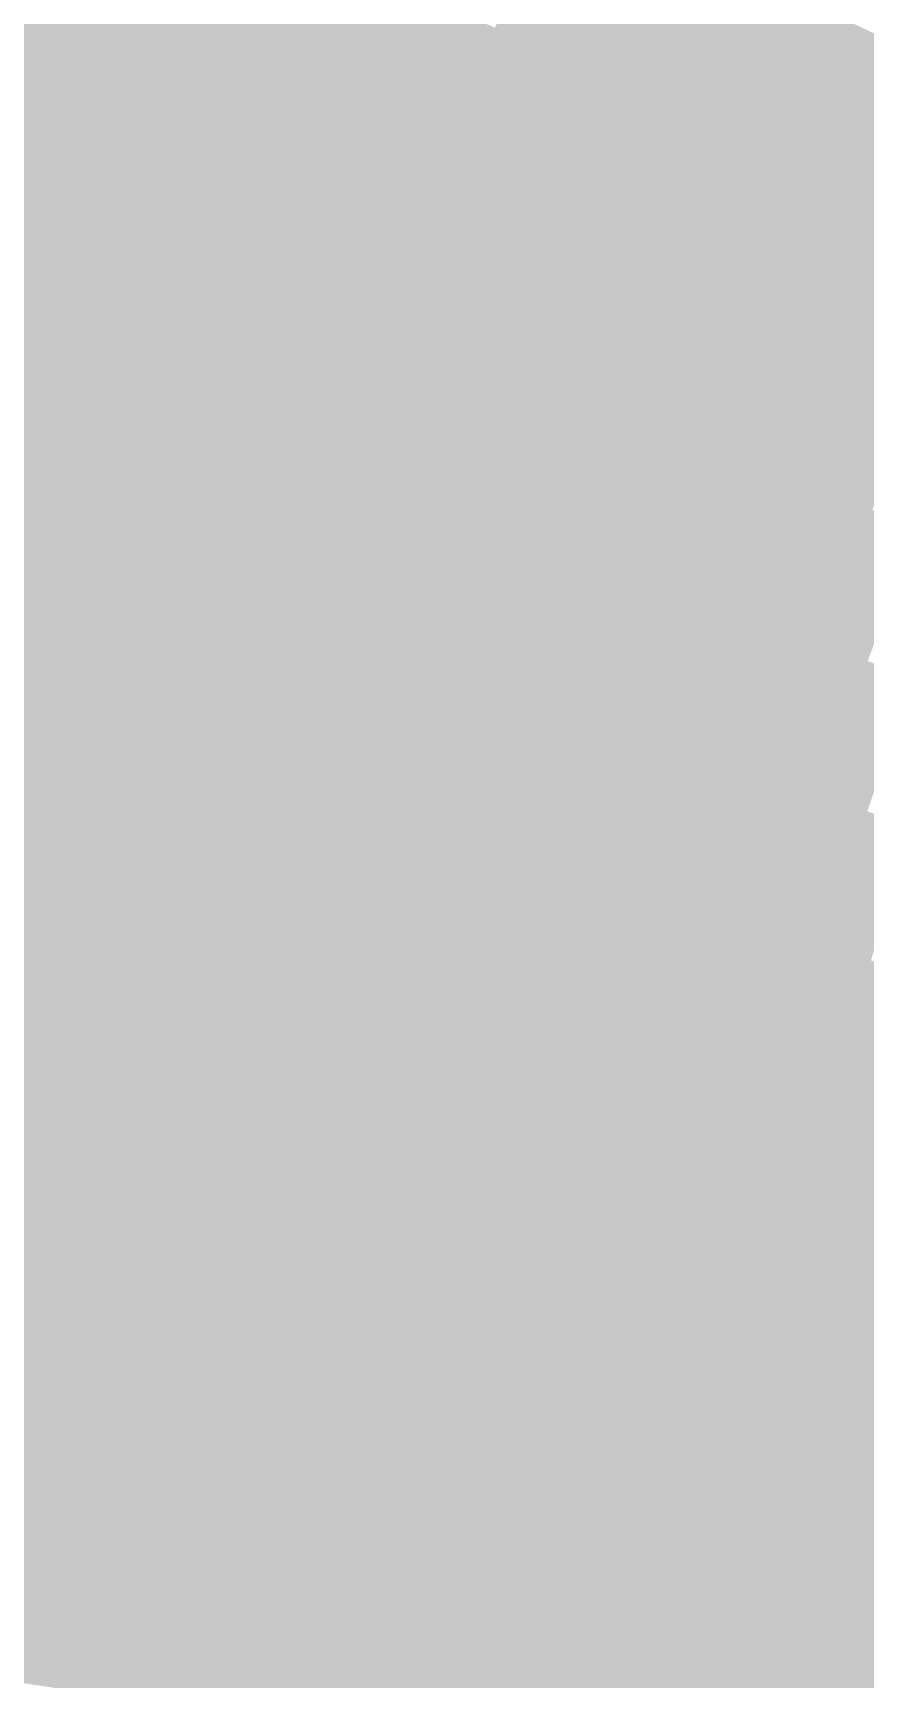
# Model space of a CAD drawing. Header units: inches. Extents: x -266 to 784, y -170 to 213.
# Drawn here: x -130.21 to -113.04, y 19.43 to 53.39 of the extents above; entities that cross this region are included whole.
import ezdxf

# ---------------------------------------------------------------- set-up
doc = ezdxf.new("R2010")
doc.units = ezdxf.units.IN
doc.header["$MEASUREMENT"] = 0

msp = doc.modelspace()

# ---------------------------------------------------------------- linework, layer by layer
at = {"color": 127, "true_color": 0x418369}
msp.add_solid([(-128.419255, 53.192997), (-129.343135, 53.575681), (-127.075156, 56.328543), (-127.989366, 56.733784)], dxfattribs=at)
at = {"color": 125, "true_color": 0x52a583}
msp.add_solid([(-119.761478, 53.086612), (-120.675688, 53.491853), (-118.422597, 56.009717), (-119.326587, 56.437272)], dxfattribs=at)
at = {"color": 127, "true_color": 0x43886d}
msp.add_solid([(-127.495375, 52.810314), (-128.419255, 53.192997), (-126.160946, 55.923301), (-127.075156, 56.328543)], dxfattribs=at)
at = {"color": 127, "true_color": 0x458c70}
msp.add_solid([(-126.571496, 52.42763), (-127.495375, 52.810314), (-125.246737, 55.51806), (-126.160946, 55.923301)], dxfattribs=at)
at = {"color": 125, "true_color": 0x54aa86}
msp.add_solid([(-118.847268, 52.681371), (-119.761478, 53.086612), (-117.518608, 55.582162), (-118.422597, 56.009717)], dxfattribs=at)
at = {"color": 115, "true_color": 0x489074}
msp.add_solid([(-125.647616, 52.044947), (-126.571496, 52.42763), (-124.332527, 55.112819), (-125.246737, 55.51806)], dxfattribs=at)
at = {"color": 125, "true_color": 0x56ae8a}
msp.add_solid([(-117.933058, 52.27613), (-118.847268, 52.681371), (-116.614619, 55.154607), (-117.518608, 55.582162)], dxfattribs=at)
at = {"color": 115, "true_color": 0x4a9477}
msp.add_solid([(-124.723737, 51.662263), (-125.647616, 52.044947), (-123.418317, 54.707577), (-124.332527, 55.112819)], dxfattribs=at)
at = {"color": 125, "true_color": 0x59b28d}
msp.add_solid([(-117.018849, 51.870888), (-117.933058, 52.27613), (-115.71063, 54.727052), (-116.614619, 55.154607)], dxfattribs=at)
at = {"color": 115, "true_color": 0x4c997b}
msp.add_solid([(-123.799857, 51.27958), (-124.723737, 51.662263), (-122.504107, 54.302336), (-123.418317, 54.707577)], dxfattribs=at)
at = {"color": 113, "true_color": 0x5bb690}
msp.add_solid([(-116.104639, 51.465647), (-117.018849, 51.870888), (-114.80664, 54.299497), (-115.71063, 54.727052)], dxfattribs=at)
at = {"color": 125, "true_color": 0x4e9d7e}
msp.add_solid([(-122.875978, 50.896897), (-123.799857, 51.27958), (-121.589898, 53.897095), (-122.504107, 54.302336)], dxfattribs=at)
at = {"color": 113, "true_color": 0x5dbb94}
msp.add_solid([(-115.190429, 51.060406), (-116.104639, 51.465647), (-113.902651, 53.871942), (-114.80664, 54.299497)], dxfattribs=at)
at = {"color": 127, "true_color": 0x3f7f68}
msp.add_solid([(-130.618992, 50.385305), (-131.551985, 50.7452), (-129.343135, 53.575681), (-130.267014, 53.958364)], dxfattribs=at)
at = {"color": 125, "true_color": 0x50a181}
msp.add_solid([(-121.952098, 50.514213), (-122.875978, 50.896897), (-120.675688, 53.491853), (-121.589898, 53.897095)], dxfattribs=at)
at = {"color": 113, "true_color": 0x5fbf97}
msp.add_solid([(-114.276219, 50.655164), (-115.190429, 51.060406), (-112.998662, 53.444387), (-113.902651, 53.871942)], dxfattribs=at)
at = {"color": 127, "true_color": 0x41836b}
msp.add_solid([(-129.685999, 50.02541), (-130.618992, 50.385305), (-128.419255, 53.192997), (-129.343135, 53.575681)], dxfattribs=at)
at = {"color": 125, "true_color": 0x52a585}
msp.add_solid([(-121.028219, 50.13153), (-121.952098, 50.514213), (-119.761478, 53.086612), (-120.675688, 53.491853)], dxfattribs=at)
at = {"color": 113, "true_color": 0x61c39b}
msp.add_solid([(-113.36201, 50.249923), (-114.276219, 50.655164), (-112.094672, 53.016832), (-112.998662, 53.444387)], dxfattribs=at)
at = {"color": 127, "true_color": 0x43886e}
msp.add_solid([(-128.753006, 49.665515), (-129.685999, 50.02541), (-127.495375, 52.810314), (-128.419255, 53.192997)], dxfattribs=at)
at = {"color": 125, "true_color": 0x54aa88}
msp.add_solid([(-120.104339, 49.748846), (-121.028219, 50.13153), (-118.847268, 52.681371), (-119.761478, 53.086612)], dxfattribs=at)
at = {"color": 113, "true_color": 0x63c89e}
msp.add_solid([(-112.4478, 49.844682), (-113.36201, 50.249923), (-111.190683, 52.589277), (-112.094672, 53.016832)], dxfattribs=at)
at = {"color": 127, "true_color": 0x458c72}
msp.add_solid([(-127.820013, 49.30562), (-128.753006, 49.665515), (-126.571496, 52.42763), (-127.495375, 52.810314)], dxfattribs=at)
at = {"color": 125, "true_color": 0x56ae8c}
msp.add_solid([(-119.18046, 49.366163), (-120.104339, 49.748846), (-117.933058, 52.27613), (-118.847268, 52.681371)], dxfattribs=at)
at = {"color": 115, "true_color": 0x489075}
msp.add_solid([(-126.887021, 48.945725), (-127.820013, 49.30562), (-125.647616, 52.044947), (-126.571496, 52.42763)], dxfattribs=at)
at = {"color": 115, "true_color": 0x4a9479}
msp.add_solid([(-125.954028, 48.58583), (-126.887021, 48.945725), (-124.723737, 51.662263), (-125.647616, 52.044947)], dxfattribs=at)
at = {"color": 125, "true_color": 0x59b28f}
msp.add_solid([(-118.25658, 48.983479), (-119.18046, 49.366163), (-117.018849, 51.870888), (-117.933058, 52.27613)], dxfattribs=at)
at = {"color": 125, "true_color": 0x4c997c}
msp.add_solid([(-125.021035, 48.225935), (-125.954028, 48.58583), (-123.799857, 51.27958), (-124.723737, 51.662263)], dxfattribs=at)
at = {"color": 113, "true_color": 0x5bb693}
msp.add_solid([(-117.332701, 48.600796), (-118.25658, 48.983479), (-116.104639, 51.465647), (-117.018849, 51.870888)], dxfattribs=at)
at = {"color": 125, "true_color": 0x4e9d80}
msp.add_solid([(-124.088042, 47.86604), (-125.021035, 48.225935), (-122.875978, 50.896897), (-123.799857, 51.27958)], dxfattribs=at)
at = {"color": 113, "true_color": 0x5dbb96}
msp.add_solid([(-116.408821, 48.218112), (-117.332701, 48.600796), (-115.190429, 51.060406), (-116.104639, 51.465647)], dxfattribs=at)
at = {"color": 113, "true_color": 0x5fbf99}
msp.add_solid([(-115.484942, 47.835429), (-116.408821, 48.218112), (-114.276219, 50.655164), (-115.190429, 51.060406)], dxfattribs=at)
at = {"color": 125, "true_color": 0x50a183}
msp.add_solid([(-123.155049, 47.506145), (-124.088042, 47.86604), (-121.952098, 50.514213), (-122.875978, 50.896897)], dxfattribs=at)
at = {"color": 113, "true_color": 0x61c39d}
msp.add_solid([(-114.561062, 47.452746), (-115.484942, 47.835429), (-113.36201, 50.249923), (-114.276219, 50.655164)], dxfattribs=at)
at = {"color": 127, "true_color": 0x41836d}
msp.add_solid([(-130.874625, 46.82769), (-131.816169, 47.164579), (-129.685999, 50.02541), (-130.618992, 50.385305)], dxfattribs=at)
at = {"color": 125, "true_color": 0x52a587}
msp.add_solid([(-122.222057, 47.14625), (-123.155049, 47.506145), (-121.028219, 50.13153), (-121.952098, 50.514213)], dxfattribs=at)
at = {"color": 127, "true_color": 0x438870}
msp.add_solid([(-129.933081, 46.4908), (-130.874625, 46.82769), (-128.753006, 49.665515), (-129.685999, 50.02541)], dxfattribs=at)
at = {"color": 125, "true_color": 0x54aa8a}
msp.add_solid([(-121.289064, 46.786355), (-122.222057, 47.14625), (-120.104339, 49.748846), (-121.028219, 50.13153)], dxfattribs=at)
at = {"color": 113, "true_color": 0x63c8a0}
msp.add_solid([(-113.637182, 47.070062), (-114.561062, 47.452746), (-112.4478, 49.844682), (-113.36201, 50.249923)], dxfattribs=at)
at = {"color": 115, "true_color": 0x458c74}
msp.add_solid([(-128.991537, 46.15391), (-129.933081, 46.4908), (-127.820013, 49.30562), (-128.753006, 49.665515)], dxfattribs=at)
at = {"color": 125, "true_color": 0x56ae8e}
msp.add_solid([(-120.356071, 46.42646), (-121.289064, 46.786355), (-119.18046, 49.366163), (-120.104339, 49.748846)], dxfattribs=at)
at = {"color": 113, "true_color": 0x65cca4}
msp.add_solid([(-112.713303, 46.687379), (-113.637182, 47.070062), (-111.53359, 49.43944), (-112.4478, 49.844682)], dxfattribs=at)
at = {"color": 115, "true_color": 0x489077}
msp.add_solid([(-128.049993, 45.81702), (-128.991537, 46.15391), (-126.887021, 48.945725), (-127.820013, 49.30562)], dxfattribs=at)
at = {"color": 135, "true_color": 0x59b291}
msp.add_solid([(-119.423078, 46.066565), (-120.356071, 46.42646), (-118.25658, 48.983479), (-119.18046, 49.366163)], dxfattribs=at)
at = {"color": 115, "true_color": 0x4a947b}
msp.add_solid([(-127.108449, 45.48013), (-128.049993, 45.81702), (-125.954028, 48.58583), (-126.887021, 48.945725)], dxfattribs=at)
at = {"color": 113, "true_color": 0x5bb695}
msp.add_solid([(-118.490085, 45.70667), (-119.423078, 46.066565), (-117.332701, 48.600796), (-118.25658, 48.983479)], dxfattribs=at)
at = {"color": 125, "true_color": 0x4c997e}
msp.add_solid([(-126.166905, 45.14324), (-127.108449, 45.48013), (-125.021035, 48.225935), (-125.954028, 48.58583)], dxfattribs=at)
at = {"color": 113, "true_color": 0x5dbb98}
msp.add_solid([(-117.557093, 45.346775), (-118.490085, 45.70667), (-116.408821, 48.218112), (-117.332701, 48.600796)], dxfattribs=at)
at = {"color": 125, "true_color": 0x4e9d82}
msp.add_solid([(-125.225361, 44.806351), (-126.166905, 45.14324), (-124.088042, 47.86604), (-125.021035, 48.225935)], dxfattribs=at)
at = {"color": 113, "true_color": 0x5fbf9c}
msp.add_solid([(-116.6241, 44.98688), (-117.557093, 45.346775), (-115.484942, 47.835429), (-116.408821, 48.218112)], dxfattribs=at)
at = {"color": 125, "true_color": 0x50a185}
msp.add_solid([(-124.283817, 44.469461), (-125.225361, 44.806351), (-123.155049, 47.506145), (-124.088042, 47.86604)], dxfattribs=at)
at = {"color": 113, "true_color": 0x61c39f}
msp.add_solid([(-115.691107, 44.626985), (-116.6241, 44.98688), (-114.561062, 47.452746), (-115.484942, 47.835429)], dxfattribs=at)
at = {"color": 125, "true_color": 0x52a589}
msp.add_solid([(-123.342273, 44.132571), (-124.283817, 44.469461), (-122.222057, 47.14625), (-123.155049, 47.506145)], dxfattribs=at)
at = {"color": 113, "true_color": 0x63c8a3}
msp.add_solid([(-114.758114, 44.26709), (-115.691107, 44.626985), (-113.637182, 47.070062), (-114.561062, 47.452746)], dxfattribs=at)
at = {"color": 125, "true_color": 0x54aa8c}
msp.add_solid([(-122.400728, 43.795681), (-123.342273, 44.132571), (-121.289064, 46.786355), (-122.222057, 47.14625)], dxfattribs=at)
at = {"color": 123, "true_color": 0x65cca6}
msp.add_solid([(-113.825121, 43.907194), (-114.758114, 44.26709), (-112.713303, 46.687379), (-113.637182, 47.070062)], dxfattribs=at)
at = {"color": 127, "true_color": 0x438872}
msp.add_solid([(-131.034889, 43.28808), (-131.984417, 43.601762), (-129.933081, 46.4908), (-130.874625, 46.82769)], dxfattribs=at)
at = {"color": 135, "true_color": 0x56ae90}
msp.add_solid([(-121.459184, 43.458791), (-122.400728, 43.795681), (-120.356071, 46.42646), (-121.289064, 46.786355)], dxfattribs=at)
at = {"color": 123, "true_color": 0x68d0aa}
msp.add_solid([(-112.892129, 43.547299), (-113.825121, 43.907194), (-111.789423, 46.304695), (-112.713303, 46.687379)], dxfattribs=at)
at = {"color": 115, "true_color": 0x458c75}
msp.add_solid([(-130.085361, 42.974398), (-131.034889, 43.28808), (-128.991537, 46.15391), (-129.933081, 46.4908)], dxfattribs=at)
at = {"color": 135, "true_color": 0x59b293}
msp.add_solid([(-120.51764, 43.121901), (-121.459184, 43.458791), (-119.423078, 46.066565), (-120.356071, 46.42646)], dxfattribs=at)
at = {"color": 115, "true_color": 0x489079}
msp.add_solid([(-129.135833, 42.660717), (-130.085361, 42.974398), (-128.049993, 45.81702), (-128.991537, 46.15391)], dxfattribs=at)
at = {"color": 113, "true_color": 0x5bb697}
msp.add_solid([(-119.576096, 42.785011), (-120.51764, 43.121901), (-118.490085, 45.70667), (-119.423078, 46.066565)], dxfattribs=at)
at = {"color": 125, "true_color": 0x4a947c}
msp.add_solid([(-128.186304, 42.347035), (-129.135833, 42.660717), (-127.108449, 45.48013), (-128.049993, 45.81702)], dxfattribs=at)
at = {"color": 113, "true_color": 0x5dbb9a}
msp.add_solid([(-118.634552, 42.448122), (-119.576096, 42.785011), (-117.557093, 45.346775), (-118.490085, 45.70667)], dxfattribs=at)
at = {"color": 125, "true_color": 0x4c9980}
msp.add_solid([(-127.236776, 42.033353), (-128.186304, 42.347035), (-126.166905, 45.14324), (-127.108449, 45.48013)], dxfattribs=at)
at = {"color": 113, "true_color": 0x5fbf9e}
msp.add_solid([(-117.693008, 42.111232), (-118.634552, 42.448122), (-116.6241, 44.98688), (-117.557093, 45.346775)], dxfattribs=at)
at = {"color": 125, "true_color": 0x4e9d84}
msp.add_solid([(-126.287248, 41.719671), (-127.236776, 42.033353), (-125.225361, 44.806351), (-126.166905, 45.14324)], dxfattribs=at)
at = {"color": 113, "true_color": 0x61c3a2}
msp.add_solid([(-116.751464, 41.774342), (-117.693008, 42.111232), (-115.691107, 44.626985), (-116.6241, 44.98688)], dxfattribs=at)
at = {"color": 125, "true_color": 0x50a187}
msp.add_solid([(-125.33772, 41.40599), (-126.287248, 41.719671), (-124.283817, 44.469461), (-125.225361, 44.806351)], dxfattribs=at)
at = {"color": 113, "true_color": 0x63c8a5}
msp.add_solid([(-115.80992, 41.437452), (-116.751464, 41.774342), (-114.758114, 44.26709), (-115.691107, 44.626985)], dxfattribs=at)
at = {"color": 125, "true_color": 0x52a58b}
msp.add_solid([(-124.388192, 41.092308), (-125.33772, 41.40599), (-123.342273, 44.132571), (-124.283817, 44.469461)], dxfattribs=at)
at = {"color": 123, "true_color": 0x65cca9}
msp.add_solid([(-114.868376, 41.100562), (-115.80992, 41.437452), (-113.825121, 43.907194), (-114.758114, 44.26709)], dxfattribs=at)
at = {"color": 125, "true_color": 0x54aa8e}
msp.add_solid([(-123.438663, 40.778626), (-124.388192, 41.092308), (-122.400728, 43.795681), (-123.342273, 44.132571)], dxfattribs=at)
at = {"color": 123, "true_color": 0x68d0ac}
msp.add_solid([(-113.926832, 40.763672), (-114.868376, 41.100562), (-112.892129, 43.547299), (-113.825121, 43.907194)], dxfattribs=at)
at = {"color": 135, "true_color": 0x56ae92}
msp.add_solid([(-122.489135, 40.464945), (-123.438663, 40.778626), (-121.459184, 43.458791), (-122.400728, 43.795681)], dxfattribs=at)
at = {"color": 123, "true_color": 0x6ad4b0}
msp.add_solid([(-112.985288, 40.426782), (-113.926832, 40.763672), (-111.959136, 43.187404), (-112.892129, 43.547299)], dxfattribs=at)
at = {"color": 115, "true_color": 0x458c77}
msp.add_solid([(-131.100826, 39.769001), (-132.057766, 40.059285), (-130.085361, 42.974398), (-131.034889, 43.28808)], dxfattribs=at)
at = {"color": 135, "true_color": 0x59b295}
msp.add_solid([(-121.539607, 40.151263), (-122.489135, 40.464945), (-120.51764, 43.121901), (-121.459184, 43.458791)], dxfattribs=at)
at = {"color": 115, "true_color": 0x48907b}
msp.add_solid([(-130.143886, 39.478716), (-131.100826, 39.769001), (-129.135833, 42.660717), (-130.085361, 42.974398)], dxfattribs=at)
at = {"color": 113, "true_color": 0x5bb699}
msp.add_solid([(-120.590079, 39.837581), (-121.539607, 40.151263), (-119.576096, 42.785011), (-120.51764, 43.121901)], dxfattribs=at)
at = {"color": 113, "true_color": 0x5dbb9d}
msp.add_solid([(-119.640551, 39.523899), (-120.590079, 39.837581), (-118.634552, 42.448122), (-119.576096, 42.785011)], dxfattribs=at)
at = {"color": 125, "true_color": 0x4a947e}
msp.add_solid([(-129.186945, 39.188431), (-130.143886, 39.478716), (-128.186304, 42.347035), (-129.135833, 42.660717)], dxfattribs=at)
at = {"color": 113, "true_color": 0x5fbfa0}
msp.add_solid([(-118.691023, 39.210218), (-119.640551, 39.523899), (-117.693008, 42.111232), (-118.634552, 42.448122)], dxfattribs=at)
at = {"color": 125, "true_color": 0x4c9982}
msp.add_solid([(-128.230005, 38.898147), (-129.186945, 39.188431), (-127.236776, 42.033353), (-128.186304, 42.347035)], dxfattribs=at)
at = {"color": 113, "true_color": 0x61c3a4}
msp.add_solid([(-117.741494, 38.896536), (-118.691023, 39.210218), (-116.751464, 41.774342), (-117.693008, 42.111232)], dxfattribs=at)
at = {"color": 125, "true_color": 0x4e9d85}
msp.add_solid([(-127.273065, 38.607862), (-128.230005, 38.898147), (-126.287248, 41.719671), (-127.236776, 42.033353)], dxfattribs=at)
at = {"color": 123, "true_color": 0x63c8a7}
msp.add_solid([(-116.791966, 38.582854), (-117.741494, 38.896536), (-115.80992, 41.437452), (-116.751464, 41.774342)], dxfattribs=at)
at = {"color": 125, "true_color": 0x50a189}
msp.add_solid([(-126.316124, 38.317577), (-127.273065, 38.607862), (-125.33772, 41.40599), (-126.287248, 41.719671)], dxfattribs=at)
at = {"color": 123, "true_color": 0x65ccab}
msp.add_solid([(-115.842438, 38.269172), (-116.791966, 38.582854), (-114.868376, 41.100562), (-115.80992, 41.437452)], dxfattribs=at)
at = {"color": 125, "true_color": 0x52a58d}
msp.add_solid([(-125.359184, 38.027293), (-126.316124, 38.317577), (-124.388192, 41.092308), (-125.33772, 41.40599)], dxfattribs=at)
at = {"color": 135, "true_color": 0x54aa90}
msp.add_solid([(-124.402244, 37.737008), (-125.359184, 38.027293), (-123.438663, 40.778626), (-124.388192, 41.092308)], dxfattribs=at)
at = {"color": 123, "true_color": 0x68d0af}
msp.add_solid([(-114.89291, 37.955491), (-115.842438, 38.269172), (-113.926832, 40.763672), (-114.868376, 41.100562)], dxfattribs=at)
at = {"color": 135, "true_color": 0x56ae94}
msp.add_solid([(-123.445303, 37.446723), (-124.402244, 37.737008), (-122.489135, 40.464945), (-123.438663, 40.778626)], dxfattribs=at)
at = {"color": 123, "true_color": 0x6ad4b2}
msp.add_solid([(-113.943382, 37.641809), (-114.89291, 37.955491), (-112.985288, 40.426782), (-113.926832, 40.763672)], dxfattribs=at)
at = {"color": 135, "true_color": 0x59b298}
msp.add_solid([(-122.488363, 37.156439), (-123.445303, 37.446723), (-121.539607, 40.151263), (-122.489135, 40.464945)], dxfattribs=at)
at = {"color": 123, "true_color": 0x6cd9b6}
msp.add_solid([(-112.993853, 37.328127), (-113.943382, 37.641809), (-112.043744, 40.089893), (-112.985288, 40.426782)], dxfattribs=at)
at = {"color": 113, "true_color": 0x5bb69b}
msp.add_solid([(-121.531423, 36.866154), (-122.488363, 37.156439), (-120.590079, 39.837581), (-121.539607, 40.151263)], dxfattribs=at)
at = {"color": 125, "true_color": 0x48907c}
msp.add_solid([(-131.073545, 36.272935), (-132.037321, 36.539648), (-130.143886, 39.478716), (-131.100826, 39.769001)], dxfattribs=at)
at = {"color": 113, "true_color": 0x5dbb9f}
msp.add_solid([(-120.574482, 36.575869), (-121.531423, 36.866154), (-119.640551, 39.523899), (-120.590079, 39.837581)], dxfattribs=at)
at = {"color": 125, "true_color": 0x4a9480}
msp.add_solid([(-130.109769, 36.006222), (-131.073545, 36.272935), (-129.186945, 39.188431), (-130.143886, 39.478716)], dxfattribs=at)
at = {"color": 113, "true_color": 0x5fbfa3}
msp.add_solid([(-119.617542, 36.285585), (-120.574482, 36.575869), (-118.691023, 39.210218), (-119.640551, 39.523899)], dxfattribs=at)
at = {"color": 125, "true_color": 0x4c9984}
msp.add_solid([(-129.145993, 35.73951), (-130.109769, 36.006222), (-128.230005, 38.898147), (-129.186945, 39.188431)], dxfattribs=at)
at = {"color": 123, "true_color": 0x61c3a6}
msp.add_solid([(-118.660602, 35.9953), (-119.617542, 36.285585), (-117.741494, 38.896536), (-118.691023, 39.210218)], dxfattribs=at)
at = {"color": 125, "true_color": 0x4e9d87}
msp.add_solid([(-128.182217, 35.472797), (-129.145993, 35.73951), (-127.273065, 38.607862), (-128.230005, 38.898147)], dxfattribs=at)
at = {"color": 123, "true_color": 0x63c8aa}
msp.add_solid([(-117.703661, 35.705015), (-118.660602, 35.9953), (-116.791966, 38.582854), (-117.741494, 38.896536)], dxfattribs=at)
at = {"color": 125, "true_color": 0x50a18b}
msp.add_solid([(-127.218441, 35.206084), (-128.182217, 35.472797), (-126.316124, 38.317577), (-127.273065, 38.607862)], dxfattribs=at)
at = {"color": 123, "true_color": 0x65ccad}
msp.add_solid([(-116.746721, 35.414731), (-117.703661, 35.705015), (-115.842438, 38.269172), (-116.791966, 38.582854)], dxfattribs=at)
at = {"color": 125, "true_color": 0x52a58f}
msp.add_solid([(-126.254665, 34.939371), (-127.218441, 35.206084), (-125.359184, 38.027293), (-126.316124, 38.317577)], dxfattribs=at)
at = {"color": 123, "true_color": 0x68d0b1}
msp.add_solid([(-115.789781, 35.124446), (-116.746721, 35.414731), (-114.89291, 37.955491), (-115.842438, 38.269172)], dxfattribs=at)
at = {"color": 135, "true_color": 0x54aa92}
msp.add_solid([(-125.290889, 34.672658), (-126.254665, 34.939371), (-124.402244, 37.737008), (-125.359184, 38.027293)], dxfattribs=at)
at = {"color": 135, "true_color": 0x56ae96}
msp.add_solid([(-124.327112, 34.405946), (-125.290889, 34.672658), (-123.445303, 37.446723), (-124.402244, 37.737008)], dxfattribs=at)
at = {"color": 123, "true_color": 0x6ad4b5}
msp.add_solid([(-114.83284, 34.834161), (-115.789781, 35.124446), (-113.943382, 37.641809), (-114.89291, 37.955491)], dxfattribs=at)
at = {"color": 135, "true_color": 0x59b29a}
msp.add_solid([(-123.363336, 34.139233), (-124.327112, 34.405946), (-122.488363, 37.156439), (-123.445303, 37.446723)], dxfattribs=at)
at = {"color": 123, "true_color": 0x6cd9b8}
msp.add_solid([(-113.8759, 34.543877), (-114.83284, 34.834161), (-112.993853, 37.328127), (-113.943382, 37.641809)], dxfattribs=at)
at = {"color": 113, "true_color": 0x5bb69d}
msp.add_solid([(-122.39956, 33.87252), (-123.363336, 34.139233), (-121.531423, 36.866154), (-122.488363, 37.156439)], dxfattribs=at)
at = {"color": 123, "true_color": 0x6eddbc}
msp.add_solid([(-112.91896, 34.253592), (-113.8759, 34.543877), (-112.044325, 37.014445), (-112.993853, 37.328127)], dxfattribs=at)
at = {"color": 113, "true_color": 0x5dbba1}
msp.add_solid([(-121.435784, 33.605807), (-122.39956, 33.87252), (-120.574482, 36.575869), (-121.531423, 36.866154)], dxfattribs=at)
at = {"color": 113, "true_color": 0x5fbfa5}
msp.add_solid([(-120.472008, 33.339095), (-121.435784, 33.605807), (-119.617542, 36.285585), (-120.574482, 36.575869)], dxfattribs=at)
at = {"color": 125, "true_color": 0x4a9482}
msp.add_solid([(-130.954219, 32.802324), (-131.92425, 33.045304), (-130.109769, 36.006222), (-131.073545, 36.272935)], dxfattribs=at)
at = {"color": 125, "true_color": 0x4c9985}
msp.add_solid([(-129.984188, 32.559344), (-130.954219, 32.802324), (-129.145993, 35.73951), (-130.109769, 36.006222)], dxfattribs=at)
at = {"color": 123, "true_color": 0x61c3a8}
msp.add_solid([(-119.508232, 33.072382), (-120.472008, 33.339095), (-118.660602, 35.9953), (-119.617542, 36.285585)], dxfattribs=at)
at = {"color": 123, "true_color": 0x63c8ac}
msp.add_solid([(-118.544456, 32.805669), (-119.508232, 33.072382), (-117.703661, 35.705015), (-118.660602, 35.9953)], dxfattribs=at)
at = {"color": 125, "true_color": 0x4e9d89}
msp.add_solid([(-129.014157, 32.316364), (-129.984188, 32.559344), (-128.182217, 35.472797), (-129.145993, 35.73951)], dxfattribs=at)
at = {"color": 123, "true_color": 0x65ccb0}
msp.add_solid([(-117.58068, 32.538956), (-118.544456, 32.805669), (-116.746721, 35.414731), (-117.703661, 35.705015)], dxfattribs=at)
at = {"color": 125, "true_color": 0x50a18d}
msp.add_solid([(-128.044125, 32.073384), (-129.014157, 32.316364), (-127.218441, 35.206084), (-128.182217, 35.472797)], dxfattribs=at)
at = {"color": 123, "true_color": 0x68d0b3}
msp.add_solid([(-116.616904, 32.272244), (-117.58068, 32.538956), (-115.789781, 35.124446), (-116.746721, 35.414731)], dxfattribs=at)
at = {"color": 135, "true_color": 0x52a591}
msp.add_solid([(-127.074094, 31.830404), (-128.044125, 32.073384), (-126.254665, 34.939371), (-127.218441, 35.206084)], dxfattribs=at)
at = {"color": 123, "true_color": 0x6ad4b7}
msp.add_solid([(-115.653128, 32.005531), (-116.616904, 32.272244), (-114.83284, 34.834161), (-115.789781, 35.124446)], dxfattribs=at)
at = {"color": 135, "true_color": 0x54aa94}
msp.add_solid([(-126.104063, 31.587423), (-127.074094, 31.830404), (-125.290889, 34.672658), (-126.254665, 34.939371)], dxfattribs=at)
at = {"color": 135, "true_color": 0x56ae98}
msp.add_solid([(-125.134032, 31.344443), (-126.104063, 31.587423), (-124.327112, 34.405946), (-125.290889, 34.672658)], dxfattribs=at)
at = {"color": 123, "true_color": 0x6cd9bb}
msp.add_solid([(-114.689352, 31.738818), (-115.653128, 32.005531), (-113.8759, 34.543877), (-114.83284, 34.834161)], dxfattribs=at)
at = {"color": 135, "true_color": 0x59b29c}
msp.add_solid([(-124.164, 31.101463), (-125.134032, 31.344443), (-123.363336, 34.139233), (-124.327112, 34.405946)], dxfattribs=at)
at = {"color": 123, "true_color": 0x6eddbf}
msp.add_solid([(-113.725576, 31.472105), (-114.689352, 31.738818), (-112.91896, 34.253592), (-113.8759, 34.543877)], dxfattribs=at)
at = {"color": 113, "true_color": 0x5bb6a0}
msp.add_solid([(-123.193969, 30.858483), (-124.164, 31.101463), (-122.39956, 33.87252), (-123.363336, 34.139233)], dxfattribs=at)
at = {"color": 133, "true_color": 0x70e1c2}
msp.add_solid([(-112.7618, 31.205393), (-113.725576, 31.472105), (-111.962019, 33.963307), (-112.91896, 34.253592)], dxfattribs=at)
at = {"color": 113, "true_color": 0x5dbba3}
msp.add_solid([(-122.223938, 30.615503), (-123.193969, 30.858483), (-121.435784, 33.605807), (-122.39956, 33.87252)], dxfattribs=at)
at = {"color": 123, "true_color": 0x5fbfa7}
msp.add_solid([(-121.253907, 30.372522), (-122.223938, 30.615503), (-120.472008, 33.339095), (-121.435784, 33.605807)], dxfattribs=at)
at = {"color": 123, "true_color": 0x61c3ab}
msp.add_solid([(-120.283875, 30.129542), (-121.253907, 30.372522), (-119.508232, 33.072382), (-120.472008, 33.339095)], dxfattribs=at)
at = {"color": 123, "true_color": 0x63c8ae}
msp.add_solid([(-119.313844, 29.886562), (-120.283875, 30.129542), (-118.544456, 32.805669), (-119.508232, 33.072382)], dxfattribs=at)
at = {"color": 125, "true_color": 0x4c9987}
msp.add_solid([(-130.744085, 29.359566), (-131.719788, 29.578667), (-129.984188, 32.559344), (-130.954219, 32.802324)], dxfattribs=at)
at = {"color": 123, "true_color": 0x65ccb2}
msp.add_solid([(-118.343813, 29.643582), (-119.313844, 29.886562), (-117.58068, 32.538956), (-118.544456, 32.805669)], dxfattribs=at)
at = {"color": 125, "true_color": 0x4e9d8b}
msp.add_solid([(-129.768383, 29.140465), (-130.744085, 29.359566), (-129.014157, 32.316364), (-129.984188, 32.559344)], dxfattribs=at)
at = {"color": 125, "true_color": 0x50a18f}
msp.add_solid([(-128.792681, 28.921364), (-129.768383, 29.140465), (-128.044125, 32.073384), (-129.014157, 32.316364)], dxfattribs=at)
at = {"color": 123, "true_color": 0x68d0b6}
msp.add_solid([(-117.373782, 29.400602), (-118.343813, 29.643582), (-116.616904, 32.272244), (-117.58068, 32.538956)], dxfattribs=at)
at = {"color": 123, "true_color": 0x6ad4ba}
msp.add_solid([(-116.40375, 29.157622), (-117.373782, 29.400602), (-115.653128, 32.005531), (-116.616904, 32.272244)], dxfattribs=at)
at = {"color": 135, "true_color": 0x52a593}
msp.add_solid([(-127.816979, 28.702262), (-128.792681, 28.921364), (-127.074094, 31.830404), (-128.044125, 32.073384)], dxfattribs=at)
at = {"color": 123, "true_color": 0x6cd9bd}
msp.add_solid([(-115.433719, 28.914641), (-116.40375, 29.157622), (-114.689352, 31.738818), (-115.653128, 32.005531)], dxfattribs=at)
at = {"color": 135, "true_color": 0x54aa96}
msp.add_solid([(-126.841277, 28.483161), (-127.816979, 28.702262), (-126.104063, 31.587423), (-127.074094, 31.830404)], dxfattribs=at)
at = {"color": 135, "true_color": 0x56ae9a}
msp.add_solid([(-125.865575, 28.26406), (-126.841277, 28.483161), (-125.134032, 31.344443), (-126.104063, 31.587423)], dxfattribs=at)
at = {"color": 133, "true_color": 0x6eddc1}
msp.add_solid([(-114.463688, 28.671661), (-115.433719, 28.914641), (-113.725576, 31.472105), (-114.689352, 31.738818)], dxfattribs=at)
at = {"color": 135, "true_color": 0x59b29e}
msp.add_solid([(-124.889873, 28.044959), (-125.865575, 28.26406), (-124.164, 31.101463), (-125.134032, 31.344443)], dxfattribs=at)
at = {"color": 133, "true_color": 0x70e1c5}
msp.add_solid([(-113.493657, 28.428681), (-114.463688, 28.671661), (-112.7618, 31.205393), (-113.725576, 31.472105)], dxfattribs=at)
at = {"color": 113, "true_color": 0x5bb6a2}
msp.add_solid([(-123.914171, 27.825858), (-124.889873, 28.044959), (-123.193969, 30.858483), (-124.164, 31.101463)], dxfattribs=at)
at = {"color": 133, "true_color": 0x72e5c9}
msp.add_solid([(-112.523625, 28.185701), (-113.493657, 28.428681), (-111.798024, 30.93868), (-112.7618, 31.205393)], dxfattribs=at)
at = {"color": 113, "true_color": 0x5dbba5}
msp.add_solid([(-122.938468, 27.606756), (-123.914171, 27.825858), (-122.223938, 30.615503), (-123.193969, 30.858483)], dxfattribs=at)
at = {"color": 123, "true_color": 0x5fbfa9}
msp.add_solid([(-121.962766, 27.387655), (-122.938468, 27.606756), (-121.253907, 30.372522), (-122.223938, 30.615503)], dxfattribs=at)
at = {"color": 123, "true_color": 0x61c3ad}
msp.add_solid([(-120.987064, 27.168554), (-121.962766, 27.387655), (-120.283875, 30.129542), (-121.253907, 30.372522)], dxfattribs=at)
at = {"color": 123, "true_color": 0x63c8b1}
msp.add_solid([(-120.011362, 26.949453), (-120.987064, 27.168554), (-119.313844, 29.886562), (-120.283875, 30.129542)], dxfattribs=at)
at = {"color": 123, "true_color": 0x65ccb5}
msp.add_solid([(-119.03566, 26.730351), (-120.011362, 26.949453), (-118.343813, 29.643582), (-119.313844, 29.886562)], dxfattribs=at)
at = {"color": 123, "true_color": 0x68d0b8}
msp.add_solid([(-118.059958, 26.51125), (-119.03566, 26.730351), (-117.373782, 29.400602), (-118.343813, 29.643582)], dxfattribs=at)
at = {"color": 125, "true_color": 0x4e9d8d}
msp.add_solid([(-130.444442, 25.947013), (-131.425228, 26.142103), (-129.768383, 29.140465), (-130.744085, 29.359566)], dxfattribs=at)
at = {"color": 123, "true_color": 0x6ad4bc}
msp.add_solid([(-117.084256, 26.292149), (-118.059958, 26.51125), (-116.40375, 29.157622), (-117.373782, 29.400602)], dxfattribs=at)
at = {"color": 135, "true_color": 0x50a191}
msp.add_solid([(-129.463657, 25.751923), (-130.444442, 25.947013), (-128.792681, 28.921364), (-129.768383, 29.140465)], dxfattribs=at)
at = {"color": 135, "true_color": 0x52a594}
msp.add_solid([(-128.482872, 25.556832), (-129.463657, 25.751923), (-127.816979, 28.702262), (-128.792681, 28.921364)], dxfattribs=at)
at = {"color": 133, "true_color": 0x6cd9c0}
msp.add_solid([(-116.108553, 26.073048), (-117.084256, 26.292149), (-115.433719, 28.914641), (-116.40375, 29.157622)], dxfattribs=at)
at = {"color": 133, "true_color": 0x6eddc4}
msp.add_solid([(-115.132851, 25.853946), (-116.108553, 26.073048), (-114.463688, 28.671661), (-115.433719, 28.914641)], dxfattribs=at)
at = {"color": 135, "true_color": 0x54aa98}
msp.add_solid([(-127.502086, 25.361742), (-128.482872, 25.556832), (-126.841277, 28.483161), (-127.816979, 28.702262)], dxfattribs=at)
at = {"color": 133, "true_color": 0x70e1c8}
msp.add_solid([(-114.157149, 25.634845), (-115.132851, 25.853946), (-113.493657, 28.428681), (-114.463688, 28.671661)], dxfattribs=at)
at = {"color": 135, "true_color": 0x56ae9c}
msp.add_solid([(-126.521301, 25.166652), (-127.502086, 25.361742), (-125.865575, 28.26406), (-126.841277, 28.483161)], dxfattribs=at)
at = {"color": 135, "true_color": 0x59b2a0}
msp.add_solid([(-125.540516, 24.971561), (-126.521301, 25.166652), (-124.889873, 28.044959), (-125.865575, 28.26406)], dxfattribs=at)
at = {"color": 133, "true_color": 0x72e5cb}
msp.add_solid([(-113.181447, 25.415744), (-114.157149, 25.634845), (-112.523625, 28.185701), (-113.493657, 28.428681)], dxfattribs=at)
at = {"color": 111, "true_color": 0x74eacf}
msp.add_solid([(-112.205745, 25.196643), (-113.181447, 25.415744), (-111.553594, 27.942721), (-112.523625, 28.185701)], dxfattribs=at)
at = {"color": 113, "true_color": 0x5bb6a4}
msp.add_solid([(-124.559731, 24.776471), (-125.540516, 24.971561), (-123.914171, 27.825858), (-124.889873, 28.044959)], dxfattribs=at)
at = {"color": 123, "true_color": 0x5dbba8}
msp.add_solid([(-123.578945, 24.581381), (-124.559731, 24.776471), (-122.938468, 27.606756), (-123.914171, 27.825858)], dxfattribs=at)
at = {"color": 123, "true_color": 0x5fbfab}
msp.add_solid([(-122.59816, 24.38629), (-123.578945, 24.581381), (-121.962766, 27.387655), (-122.938468, 27.606756)], dxfattribs=at)
at = {"color": 123, "true_color": 0x61c3af}
msp.add_solid([(-121.617375, 24.1912), (-122.59816, 24.38629), (-120.987064, 27.168554), (-121.962766, 27.387655)], dxfattribs=at)
at = {"color": 123, "true_color": 0x63c8b3}
msp.add_solid([(-120.636589, 23.99611), (-121.617375, 24.1912), (-120.011362, 26.949453), (-120.987064, 27.168554)], dxfattribs=at)
at = {"color": 123, "true_color": 0x65ccb7}
msp.add_solid([(-119.655804, 23.801019), (-120.636589, 23.99611), (-119.03566, 26.730351), (-120.011362, 26.949453)], dxfattribs=at)
at = {"color": 123, "true_color": 0x68d0bb}
msp.add_solid([(-118.675019, 23.605929), (-119.655804, 23.801019), (-118.059958, 26.51125), (-119.03566, 26.730351)], dxfattribs=at)
at = {"color": 123, "true_color": 0x6ad4bf}
msp.add_solid([(-117.694234, 23.410839), (-118.675019, 23.605929), (-117.084256, 26.292149), (-118.059958, 26.51125)], dxfattribs=at)
at = {"color": 133, "true_color": 0x6cd9c2}
msp.add_solid([(-116.713448, 23.215748), (-117.694234, 23.410839), (-116.108553, 26.073048), (-117.084256, 26.292149)], dxfattribs=at)
at = {"color": 135, "true_color": 0x50a193}
msp.add_solid([(-130.056649, 22.566969), (-131.041926, 22.737931), (-129.463657, 25.751923), (-130.444442, 25.947013)], dxfattribs=at)
at = {"color": 133, "true_color": 0x6eddc6}
msp.add_solid([(-115.732663, 23.020658), (-116.713448, 23.215748), (-115.132851, 25.853946), (-116.108553, 26.073048)], dxfattribs=at)
at = {"color": 133, "true_color": 0x70e1ca}
msp.add_solid([(-114.751878, 22.825568), (-115.732663, 23.020658), (-114.157149, 25.634845), (-115.132851, 25.853946)], dxfattribs=at)
at = {"color": 135, "true_color": 0x52a596}
msp.add_solid([(-129.071371, 22.396007), (-130.056649, 22.566969), (-128.482872, 25.556832), (-129.463657, 25.751923)], dxfattribs=at)
at = {"color": 135, "true_color": 0x54aa9a}
msp.add_solid([(-128.086094, 22.225046), (-129.071371, 22.396007), (-127.502086, 25.361742), (-128.482872, 25.556832)], dxfattribs=at)
at = {"color": 133, "true_color": 0x72e5ce}
msp.add_solid([(-113.771093, 22.630477), (-114.751878, 22.825568), (-113.181447, 25.415744), (-114.157149, 25.634845)], dxfattribs=at)
at = {"color": 135, "true_color": 0x56ae9e}
msp.add_solid([(-127.100816, 22.054084), (-128.086094, 22.225046), (-126.521301, 25.166652), (-127.502086, 25.361742)], dxfattribs=at)
at = {"color": 135, "true_color": 0x59b2a2}
msp.add_solid([(-126.115538, 21.883122), (-127.100816, 22.054084), (-125.540516, 24.971561), (-126.521301, 25.166652)], dxfattribs=at)
at = {"color": 121, "true_color": 0x74ead2}
msp.add_solid([(-112.790307, 22.435387), (-113.771093, 22.630477), (-112.205745, 25.196643), (-113.181447, 25.415744)], dxfattribs=at)
at = {"color": 123, "true_color": 0x5bb6a6}
msp.add_solid([(-125.130261, 21.71216), (-126.115538, 21.883122), (-124.559731, 24.776471), (-125.540516, 24.971561)], dxfattribs=at)
at = {"color": 123, "true_color": 0x5dbbaa}
msp.add_solid([(-124.144983, 21.541198), (-125.130261, 21.71216), (-123.578945, 24.581381), (-124.559731, 24.776471)], dxfattribs=at)
at = {"color": 123, "true_color": 0x5fbfae}
msp.add_solid([(-123.159705, 21.370236), (-124.144983, 21.541198), (-122.59816, 24.38629), (-123.578945, 24.581381)], dxfattribs=at)
at = {"color": 123, "true_color": 0x61c3b2}
msp.add_solid([(-122.174428, 21.199274), (-123.159705, 21.370236), (-121.617375, 24.1912), (-122.59816, 24.38629)], dxfattribs=at)
at = {"color": 123, "true_color": 0x63c8b6}
msp.add_solid([(-121.18915, 21.028312), (-122.174428, 21.199274), (-120.636589, 23.99611), (-121.617375, 24.1912)], dxfattribs=at)
at = {"color": 123, "true_color": 0x65ccb9}
msp.add_solid([(-120.203872, 20.85735), (-121.18915, 21.028312), (-119.655804, 23.801019), (-120.636589, 23.99611)], dxfattribs=at)
at = {"color": 123, "true_color": 0x68d0bd}
msp.add_solid([(-119.218595, 20.686389), (-120.203872, 20.85735), (-118.675019, 23.605929), (-119.655804, 23.801019)], dxfattribs=at)
at = {"color": 133, "true_color": 0x6ad4c1}
msp.add_solid([(-118.233317, 20.515427), (-119.218595, 20.686389), (-117.694234, 23.410839), (-118.675019, 23.605929)], dxfattribs=at)
at = {"color": 133, "true_color": 0x6cd9c5}
msp.add_solid([(-117.248039, 20.344465), (-118.233317, 20.515427), (-116.713448, 23.215748), (-117.694234, 23.410839)], dxfattribs=at)
at = {"color": 133, "true_color": 0x6eddc9}
msp.add_solid([(-116.262762, 20.173503), (-117.248039, 20.344465), (-115.732663, 23.020658), (-116.713448, 23.215748)], dxfattribs=at)
at = {"color": 133, "true_color": 0x70e1cd}
msp.add_solid([(-115.277484, 20.002541), (-116.262762, 20.173503), (-114.751878, 22.825568), (-115.732663, 23.020658)], dxfattribs=at)
at = {"color": 133, "true_color": 0x72e5d1}
msp.add_solid([(-114.292207, 19.831579), (-115.277484, 20.002541), (-113.771093, 22.630477), (-114.751878, 22.825568)], dxfattribs=at)
at = {"color": 135, "true_color": 0x50a194}
msp.add_solid([(-130.571299, 19.368423), (-131.560476, 19.515153), (-130.056649, 22.566969), (-131.041926, 22.737931)], dxfattribs=at)
at = {"color": 135, "true_color": 0x52a598}
msp.add_solid([(-129.582123, 19.221692), (-130.571299, 19.368423), (-129.071371, 22.396007), (-130.056649, 22.566969)], dxfattribs=at)
at = {"color": 121, "true_color": 0x74ead5}
msp.add_solid([(-113.306929, 19.660617), (-114.292207, 19.831579), (-112.790307, 22.435387), (-113.771093, 22.630477)], dxfattribs=at)
at = {"color": 121, "true_color": 0x76eed8}
msp.add_solid([(-112.321651, 19.489655), (-113.306929, 19.660617), (-111.809522, 22.240297), (-112.790307, 22.435387)], dxfattribs=at)
at = {"color": 135, "true_color": 0x54aa9c}
msp.add_solid([(-128.592946, 19.074962), (-129.582123, 19.221692), (-128.086094, 22.225046), (-129.071371, 22.396007)], dxfattribs=at)
at = {"color": 135, "true_color": 0x56aea0}
msp.add_solid([(-127.60377, 18.928231), (-128.592946, 19.074962), (-127.100816, 22.054084), (-128.086094, 22.225046)], dxfattribs=at)
at = {"color": 135, "true_color": 0x59b2a4}
msp.add_solid([(-126.614593, 18.781501), (-127.60377, 18.928231), (-126.115538, 21.883122), (-127.100816, 22.054084)], dxfattribs=at)
at = {"color": 123, "true_color": 0x5bb6a8}
msp.add_solid([(-125.625417, 18.63477), (-126.614593, 18.781501), (-125.130261, 21.71216), (-126.115538, 21.883122)], dxfattribs=at)
at = {"color": 123, "true_color": 0x5dbbac}
msp.add_solid([(-124.63624, 18.48804), (-125.625417, 18.63477), (-124.144983, 21.541198), (-125.130261, 21.71216)], dxfattribs=at)
at = {"color": 123, "true_color": 0x5fbfb0}
msp.add_solid([(-123.647064, 18.341309), (-124.63624, 18.48804), (-123.159705, 21.370236), (-124.144983, 21.541198)], dxfattribs=at)
at = {"color": 123, "true_color": 0x61c3b4}
msp.add_solid([(-122.657887, 18.194579), (-123.647064, 18.341309), (-122.174428, 21.199274), (-123.159705, 21.370236)], dxfattribs=at)
at = {"color": 123, "true_color": 0x63c8b8}
msp.add_solid([(-121.668711, 18.047848), (-122.657887, 18.194579), (-121.18915, 21.028312), (-122.174428, 21.199274)], dxfattribs=at)
at = {"color": 123, "true_color": 0x65ccbc}
msp.add_solid([(-120.679534, 17.901118), (-121.668711, 18.047848), (-120.203872, 20.85735), (-121.18915, 21.028312)], dxfattribs=at)
at = {"color": 133, "true_color": 0x68d0c0}
msp.add_solid([(-119.690358, 17.754387), (-120.679534, 17.901118), (-119.218595, 20.686389), (-120.203872, 20.85735)], dxfattribs=at)
at = {"color": 133, "true_color": 0x6ad4c4}
msp.add_solid([(-118.701181, 17.607657), (-119.690358, 17.754387), (-118.233317, 20.515427), (-119.218595, 20.686389)], dxfattribs=at)
at = {"color": 133, "true_color": 0x6cd9c8}
msp.add_solid([(-117.712005, 17.460926), (-118.701181, 17.607657), (-117.248039, 20.344465), (-118.233317, 20.515427)], dxfattribs=at)
at = {"color": 133, "true_color": 0x6eddcc}
msp.add_solid([(-116.722828, 17.314196), (-117.712005, 17.460926), (-116.262762, 20.173503), (-117.248039, 20.344465)], dxfattribs=at)
at = {"color": 133, "true_color": 0x70e1cf}
msp.add_solid([(-115.733652, 17.167466), (-116.722828, 17.314196), (-115.277484, 20.002541), (-116.262762, 20.173503)], dxfattribs=at)
at = {"color": 133, "true_color": 0x72e5d3}
msp.add_solid([(-114.744475, 17.020735), (-115.733652, 17.167466), (-114.292207, 19.831579), (-115.277484, 20.002541)], dxfattribs=at)
at = {"color": 121, "true_color": 0x74ead7}
msp.add_solid([(-113.755299, 16.874005), (-114.744475, 17.020735), (-113.306929, 19.660617), (-114.292207, 19.831579)], dxfattribs=at)
at = {"color": 121, "true_color": 0x76eedb}
msp.add_solid([(-112.766122, 16.727274), (-113.755299, 16.874005), (-112.321651, 19.489655), (-113.306929, 19.660617)], dxfattribs=at)

doc.saveas('drawing.dxf')
